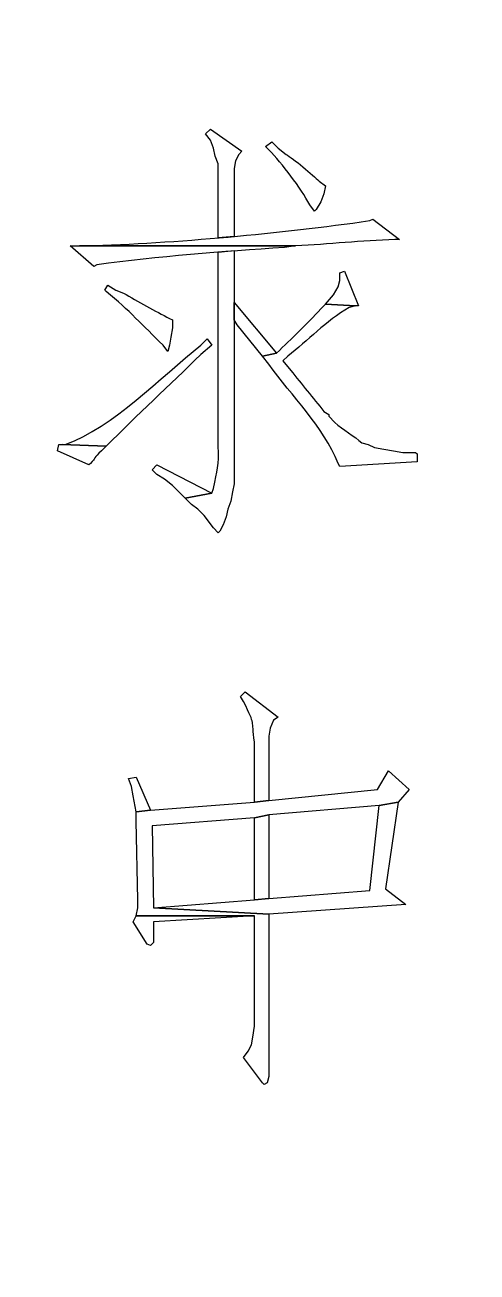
# Model space of a CAD drawing. Header units: centimetres. Extents: x -20.7 to 20.7, y -14.5 to 14.5.
# Drawn here: x -5.183 to -4.576, y -8.777 to -7.102 of the extents above; entities that cross this region are included whole.
import ezdxf

# ---------------------------------------------------------------- set-up
doc = ezdxf.new("R2010")
doc.units = ezdxf.units.CM
doc.header["$MEASUREMENT"] = 0
doc.layers.add('layer 1', color=7, linetype='Continuous')

msp = doc.modelspace()

# ---------------------------------------------------------------- linework, layer by layer
at = {"layer": 'layer 1', "lineweight": 9}
msp.add_open_spline([(19.88612, 13.89874), (19.88612, 13.89874), (-20.11465, 13.89874), (-20.11465, 13.89874), (-20.11465, 13.89874), (-20.11465, 13.89874), (-20.11465, -13.80208), (-20.11465, -13.80208)], degree=3, knots=[0, 0, 0, 0, 0.3333333, 0.3333333, 0.3333333, 0.3333333, 1, 1, 1, 1], dxfattribs=at)
at = {"layer": 'layer 1'}
for points, knots in [([(-4.93392, -7.24253), (-4.93392, -7.24253), (-4.94027, -7.24888), (-4.94027, -7.24888), (-4.94027, -7.24888), (-4.94027, -7.24888), (-4.93392, -7.25735), (-4.93392, -7.25735), (-4.93392, -7.25735), (-4.93392, -7.25735), (-4.92968, -7.26793), (-4.92968, -7.26793), (-4.92968, -7.26793), (-4.92968, -7.26793), (-4.92757, -7.27851), (-4.92757, -7.27851), (-4.92757, -7.27851), (-4.92757, -7.27851), (-4.92333, -7.2891), (-4.92333, -7.2891), (-4.92333, -7.2891), (-4.92333, -7.2891), (-4.92333, -7.38858), (-4.92333, -7.38858), (-4.92333, -7.38858), (-4.92333, -7.38858), (-4.90217, -7.38646), (-4.90217, -7.38646), (-4.90217, -7.38646), (-4.90217, -7.38646), (-4.90217, -7.29545), (-4.90217, -7.29545), (-4.90217, -7.29545), (-4.90217, -7.29545), (-4.90005, -7.28486), (-4.90005, -7.28486), (-4.90005, -7.28486), (-4.90005, -7.28486), (-4.89582, -7.2764), (-4.89582, -7.2764), (-4.89582, -7.2764), (-4.89582, -7.2764), (-4.89158, -7.27216), (-4.89158, -7.27216), (-4.89158, -7.27216), (-4.89158, -7.27216), (-4.93392, -7.24253), (-4.93392, -7.24253)], [0, 0, 0, 0, 0.0769231, 0.0769231, 0.0769231, 0.0769231, 0.1538462, 0.1538462, 0.1538462, 0.1538462, 0.2307692, 0.2307692, 0.2307692, 0.2307692, 0.3076923, 0.3076923, 0.3076923, 0.3076923, 0.3846154, 0.3846154, 0.3846154, 0.3846154, 0.4615385, 0.4615385, 0.4615385, 0.4615385, 0.5384615, 0.5384615, 0.5384615, 0.5384615, 0.6153846, 0.6153846, 0.6153846, 0.6153846, 0.6923077, 0.6923077, 0.6923077, 0.6923077, 0.7692308, 0.7692308, 0.7692308, 0.7692308, 0.8461538, 0.8461538, 0.8461538, 0.8461538, 1, 1, 1, 1]), ([(-4.85137, -7.25946), (-4.85137, -7.25946), (-4.85983, -7.26581), (-4.85983, -7.26581), (-4.85983, -7.26581), (-4.85983, -7.26581), (-4.8556, -7.27005), (-4.8556, -7.27005), (-4.8556, -7.27005), (-4.83729, -7.28864), (-4.81291, -7.32113), (-4.80057, -7.34413), (-4.80057, -7.34413), (-4.80057, -7.34413), (-4.79422, -7.3526), (-4.79422, -7.3526), (-4.79422, -7.3526), (-4.79422, -7.3526), (-4.7921, -7.35048), (-4.7921, -7.35048), (-4.7921, -7.35048), (-4.7921, -7.35048), (-4.78575, -7.3399), (-4.78575, -7.3399), (-4.78575, -7.3399), (-4.78575, -7.3399), (-4.78152, -7.32931), (-4.78152, -7.32931), (-4.78152, -7.32931), (-4.78152, -7.32931), (-4.7794, -7.31873), (-4.7794, -7.31873), (-4.7794, -7.31873), (-4.7794, -7.31873), (-4.78787, -7.31238), (-4.78787, -7.31238), (-4.78787, -7.31238), (-4.79633, -7.30416), (-4.82283, -7.2814), (-4.83232, -7.2764), (-4.83232, -7.2764), (-4.83232, -7.2764), (-4.8429, -7.26793), (-4.8429, -7.26793), (-4.8429, -7.26793), (-4.8429, -7.26793), (-4.85137, -7.25946), (-4.85137, -7.25946)], [0, 0, 0, 0, 0.0769231, 0.0769231, 0.0769231, 0.0769231, 0.1538462, 0.1538462, 0.1538462, 0.1538462, 0.2307692, 0.2307692, 0.2307692, 0.2307692, 0.3076923, 0.3076923, 0.3076923, 0.3076923, 0.3846154, 0.3846154, 0.3846154, 0.3846154, 0.4615385, 0.4615385, 0.4615385, 0.4615385, 0.5384615, 0.5384615, 0.5384615, 0.5384615, 0.6153846, 0.6153846, 0.6153846, 0.6153846, 0.6923077, 0.6923077, 0.6923077, 0.6923077, 0.7692308, 0.7692308, 0.7692308, 0.7692308, 0.8461538, 0.8461538, 0.8461538, 0.8461538, 1, 1, 1, 1]), ([(-4.7159, -7.36318), (-4.7159, -7.36318), (-4.72013, -7.3653), (-4.72013, -7.3653), (-4.72013, -7.3653), (-4.84004, -7.38251), (-4.97921, -7.39532), (-5.10113, -7.39916), (-5.10113, -7.39916), (-5.10113, -7.39916), (-5.1096, -7.39916), (-5.1096, -7.39916), (-5.1096, -7.39916), (-5.1096, -7.39916), (-4.81962, -7.39916), (-4.81962, -7.39916), (-4.81962, -7.39916), (-4.77503, -7.39715), (-4.73079, -7.39182), (-4.68627, -7.3907), (-4.68627, -7.3907), (-4.68627, -7.3907), (-4.67992, -7.3907), (-4.67992, -7.3907), (-4.67992, -7.3907), (-4.67992, -7.3907), (-4.7159, -7.36318), (-4.7159, -7.36318)], [0, 0, 0, 0, 0.125, 0.125, 0.125, 0.125, 0.25, 0.25, 0.25, 0.25, 0.375, 0.375, 0.375, 0.375, 0.5, 0.5, 0.5, 0.5, 0.625, 0.625, 0.625, 0.625, 0.75, 0.75, 0.75, 0.75, 1, 1, 1, 1]), ([(-5.1223, -7.39916), (-5.1223, -7.39916), (-5.09055, -7.42668), (-5.09055, -7.42668), (-5.09055, -7.42668), (-5.09055, -7.42668), (-5.08632, -7.42456), (-5.08632, -7.42456), (-5.08632, -7.42456), (-5.00415, -7.41345), (-4.91776, -7.40685), (-4.83443, -7.40128), (-4.83443, -7.40128), (-4.83443, -7.40128), (-4.81962, -7.39916), (-4.81962, -7.39916), (-4.81962, -7.39916), (-4.81962, -7.39916), (-5.11595, -7.39916), (-5.11595, -7.39916), (-5.11595, -7.39916), (-5.11595, -7.39916), (-5.1223, -7.39916), (-5.1223, -7.39916)], [0, 0, 0, 0, 0.1428571, 0.1428571, 0.1428571, 0.1428571, 0.2857143, 0.2857143, 0.2857143, 0.2857143, 0.4285714, 0.4285714, 0.4285714, 0.4285714, 0.5714286, 0.5714286, 0.5714286, 0.5714286, 0.7142857, 0.7142857, 0.7142857, 0.7142857, 1, 1, 1, 1]), ([(-4.90217, -7.40551), (-4.90217, -7.40551), (-4.92333, -7.40763), (-4.92333, -7.40763), (-4.92333, -7.40763), (-4.92333, -7.40763), (-4.92333, -7.66798), (-4.92333, -7.66798), (-4.92333, -7.66798), (-4.92213, -7.69423), (-4.92485, -7.70058), (-4.92968, -7.72513), (-4.92968, -7.72513), (-4.92968, -7.72513), (-4.9318, -7.73148), (-4.9318, -7.73148), (-4.9318, -7.73148), (-4.9318, -7.73148), (-4.96778, -7.73783), (-4.96778, -7.73783), (-4.96778, -7.73783), (-4.96778, -7.73783), (-4.95932, -7.7463), (-4.95932, -7.7463), (-4.95932, -7.7463), (-4.95932, -7.7463), (-4.95085, -7.75265), (-4.95085, -7.75265), (-4.95085, -7.75265), (-4.95085, -7.75265), (-4.94238, -7.76111), (-4.94238, -7.76111), (-4.94238, -7.76111), (-4.94238, -7.76111), (-4.92968, -7.77805), (-4.92968, -7.77805), (-4.92968, -7.77805), (-4.92968, -7.77805), (-4.92333, -7.7844), (-4.92333, -7.7844), (-4.92333, -7.7844), (-4.92333, -7.7844), (-4.92122, -7.78228), (-4.92122, -7.78228), (-4.92122, -7.78228), (-4.92122, -7.78228), (-4.91698, -7.77381), (-4.91698, -7.77381), (-4.91698, -7.77381), (-4.91698, -7.77381), (-4.91275, -7.76323), (-4.91275, -7.76323), (-4.91275, -7.76323), (-4.91275, -7.76323), (-4.91063, -7.75265), (-4.91063, -7.75265), (-4.91063, -7.75265), (-4.91063, -7.75265), (-4.9064, -7.74206), (-4.9064, -7.74206), (-4.9064, -7.74206), (-4.9064, -7.74206), (-4.90428, -7.72936), (-4.90428, -7.72936), (-4.90428, -7.72936), (-4.90428, -7.72936), (-4.90217, -7.71878), (-4.90217, -7.71878), (-4.90217, -7.71878), (-4.90217, -7.71878), (-4.90217, -7.47536), (-4.90217, -7.47536), (-4.90217, -7.47536), (-4.90217, -7.47536), (-4.90217, -7.40551), (-4.90217, -7.40551)], [0, 0, 0, 0, 0.05, 0.05, 0.05, 0.05, 0.1, 0.1, 0.1, 0.1, 0.15, 0.15, 0.15, 0.15, 0.2, 0.2, 0.2, 0.2, 0.25, 0.25, 0.25, 0.25, 0.3, 0.3, 0.3, 0.3, 0.35, 0.35, 0.35, 0.35, 0.4, 0.4, 0.4, 0.4, 0.45, 0.45, 0.45, 0.45, 0.5, 0.5, 0.5, 0.5, 0.55, 0.55, 0.55, 0.55, 0.6, 0.6, 0.6, 0.6, 0.65, 0.65, 0.65, 0.65, 0.7, 0.7, 0.7, 0.7, 0.75, 0.75, 0.75, 0.75, 0.8, 0.8, 0.8, 0.8, 0.85, 0.85, 0.85, 0.85, 0.9, 0.9, 0.9, 0.9, 1, 1, 1, 1]), ([(-4.754, -7.43303), (-4.754, -7.43303), (-4.76035, -7.43514), (-4.76035, -7.43514), (-4.76035, -7.43514), (-4.76035, -7.43514), (-4.76035, -7.44573), (-4.76035, -7.44573), (-4.76035, -7.44573), (-4.76035, -7.44573), (-4.76247, -7.45419), (-4.76247, -7.45419), (-4.76247, -7.45419), (-4.76247, -7.45419), (-4.76882, -7.46478), (-4.76882, -7.46478), (-4.76882, -7.46478), (-4.76882, -7.46478), (-4.7794, -7.47748), (-4.7794, -7.47748), (-4.7794, -7.47748), (-4.7794, -7.47748), (-4.73918, -7.47959), (-4.73918, -7.47959), (-4.73918, -7.47959), (-4.73918, -7.47959), (-4.73495, -7.47959), (-4.73495, -7.47959), (-4.73495, -7.47959), (-4.73495, -7.47959), (-4.754, -7.43303), (-4.754, -7.43303)], [0, 0, 0, 0, 0.1111111, 0.1111111, 0.1111111, 0.1111111, 0.2222222, 0.2222222, 0.2222222, 0.2222222, 0.3333333, 0.3333333, 0.3333333, 0.3333333, 0.4444444, 0.4444444, 0.4444444, 0.4444444, 0.5555556, 0.5555556, 0.5555556, 0.5555556, 0.6666667, 0.6666667, 0.6666667, 0.6666667, 0.7777778, 0.7777778, 0.7777778, 0.7777778, 1, 1, 1, 1]), ([(-5.0715, -7.45208), (-5.0715, -7.45208), (-5.07573, -7.45843), (-5.07573, -7.45843), (-5.07573, -7.45843), (-5.07573, -7.45843), (-5.07362, -7.46055), (-5.07362, -7.46055), (-5.07362, -7.46055), (-5.04229, -7.4863), (-5.02525, -7.50545), (-4.99742, -7.53251), (-4.99742, -7.53251), (-4.99742, -7.53251), (-4.99107, -7.54098), (-4.99107, -7.54098), (-4.99107, -7.54098), (-4.99107, -7.54098), (-4.98895, -7.53251), (-4.98895, -7.53251), (-4.98895, -7.53251), (-4.98895, -7.53251), (-4.98683, -7.52193), (-4.98683, -7.52193), (-4.98683, -7.52193), (-4.98683, -7.52193), (-4.98472, -7.50923), (-4.98472, -7.50923), (-4.98472, -7.50923), (-4.98472, -7.50923), (-4.98472, -7.49865), (-4.98472, -7.49865), (-4.98472, -7.49865), (-4.98472, -7.49865), (-4.98895, -7.49653), (-4.98895, -7.49653), (-4.98895, -7.49653), (-5.00726, -7.48732), (-5.03209, -7.47307), (-5.05033, -7.46266), (-5.05033, -7.46266), (-5.05033, -7.46266), (-5.06092, -7.45843), (-5.06092, -7.45843), (-5.06092, -7.45843), (-5.06092, -7.45843), (-5.0715, -7.45208), (-5.0715, -7.45208)], [0, 0, 0, 0, 0.0769231, 0.0769231, 0.0769231, 0.0769231, 0.1538462, 0.1538462, 0.1538462, 0.1538462, 0.2307692, 0.2307692, 0.2307692, 0.2307692, 0.3076923, 0.3076923, 0.3076923, 0.3076923, 0.3846154, 0.3846154, 0.3846154, 0.3846154, 0.4615385, 0.4615385, 0.4615385, 0.4615385, 0.5384615, 0.5384615, 0.5384615, 0.5384615, 0.6153846, 0.6153846, 0.6153846, 0.6153846, 0.6923077, 0.6923077, 0.6923077, 0.6923077, 0.7692308, 0.7692308, 0.7692308, 0.7692308, 0.8461538, 0.8461538, 0.8461538, 0.8461538, 1, 1, 1, 1]), ([(-4.90217, -7.47536), (-4.90217, -7.47536), (-4.90217, -7.49865), (-4.90217, -7.49865), (-4.90217, -7.49865), (-4.90217, -7.49865), (-4.89793, -7.505), (-4.89793, -7.505), (-4.89793, -7.505), (-4.89793, -7.505), (-4.86407, -7.54733), (-4.86407, -7.54733), (-4.86407, -7.54733), (-4.86407, -7.54733), (-4.84502, -7.5431), (-4.84502, -7.5431), (-4.84502, -7.5431), (-4.84502, -7.5431), (-4.90217, -7.47536), (-4.90217, -7.47536)], [0, 0, 0, 0, 0.1666667, 0.1666667, 0.1666667, 0.1666667, 0.3333333, 0.3333333, 0.3333333, 0.3333333, 0.5, 0.5, 0.5, 0.5, 0.6666667, 0.6666667, 0.6666667, 0.6666667, 1, 1, 1, 1]), ([(-4.7794, -7.47748), (-4.7794, -7.47748), (-4.78575, -7.48383), (-4.78575, -7.48383), (-4.78575, -7.48383), (-4.8048, -7.50429), (-4.82463, -7.5238), (-4.84502, -7.5431), (-4.84502, -7.5431), (-4.84502, -7.5431), (-4.86407, -7.54733), (-4.86407, -7.54733), (-4.86407, -7.54733), (-4.86407, -7.54733), (-4.8556, -7.55791), (-4.8556, -7.55791), (-4.8556, -7.55791), (-4.82452, -7.60123), (-4.78254, -7.64163), (-4.76247, -7.69126), (-4.76247, -7.69126), (-4.76247, -7.69126), (-4.76035, -7.6955), (-4.76035, -7.6955), (-4.76035, -7.6955), (-4.76035, -7.6955), (-4.65663, -7.68915), (-4.65663, -7.68915), (-4.65663, -7.68915), (-4.65663, -7.68915), (-4.65663, -7.67856), (-4.65663, -7.67856), (-4.65663, -7.67856), (-4.65663, -7.67856), (-4.65875, -7.67645), (-4.65875, -7.67645), (-4.65875, -7.67645), (-4.65875, -7.67645), (-4.67568, -7.67645), (-4.67568, -7.67645), (-4.67568, -7.67645), (-4.67568, -7.67645), (-4.68838, -7.67433), (-4.68838, -7.67433), (-4.68838, -7.67433), (-4.68838, -7.67433), (-4.70108, -7.67221), (-4.70108, -7.67221), (-4.70108, -7.67221), (-4.70108, -7.67221), (-4.71378, -7.6701), (-4.71378, -7.6701), (-4.71378, -7.6701), (-4.71378, -7.6701), (-4.72225, -7.66586), (-4.72225, -7.66586), (-4.72225, -7.66586), (-4.72225, -7.66586), (-4.73072, -7.66375), (-4.73072, -7.66375), (-4.73072, -7.66375), (-4.74017, -7.65514), (-4.75668, -7.64572), (-4.7667, -7.63623), (-4.7667, -7.63623), (-4.7667, -7.63623), (-4.77517, -7.62776), (-4.77517, -7.62776), (-4.77517, -7.62776), (-4.77517, -7.62776), (-4.77517, -7.62565), (-4.77517, -7.62565), (-4.77517, -7.62565), (-4.77517, -7.62565), (-4.78152, -7.62141), (-4.78152, -7.62141), (-4.78152, -7.62141), (-4.79654, -7.60328), (-4.81129, -7.5849), (-4.82597, -7.56638), (-4.82597, -7.56638), (-4.82597, -7.56638), (-4.83655, -7.55368), (-4.83655, -7.55368), (-4.83655, -7.55368), (-4.83655, -7.55368), (-4.8302, -7.54733), (-4.8302, -7.54733), (-4.8302, -7.54733), (-4.80244, -7.52648), (-4.77968, -7.50037), (-4.74765, -7.48171), (-4.74765, -7.48171), (-4.74765, -7.48171), (-4.73918, -7.4796), (-4.73918, -7.4796), (-4.73918, -7.4796), (-4.73918, -7.4796), (-4.7794, -7.47748), (-4.7794, -7.47748)], [0, 0, 0, 0, 0.0384615, 0.0384615, 0.0384615, 0.0384615, 0.0769231, 0.0769231, 0.0769231, 0.0769231, 0.1153846, 0.1153846, 0.1153846, 0.1153846, 0.1538462, 0.1538462, 0.1538462, 0.1538462, 0.1923077, 0.1923077, 0.1923077, 0.1923077, 0.2307692, 0.2307692, 0.2307692, 0.2307692, 0.2692308, 0.2692308, 0.2692308, 0.2692308, 0.3076923, 0.3076923, 0.3076923, 0.3076923, 0.3461538, 0.3461538, 0.3461538, 0.3461538, 0.3846154, 0.3846154, 0.3846154, 0.3846154, 0.4230769, 0.4230769, 0.4230769, 0.4230769, 0.4615385, 0.4615385, 0.4615385, 0.4615385, 0.5, 0.5, 0.5, 0.5, 0.5384615, 0.5384615, 0.5384615, 0.5384615, 0.5769231, 0.5769231, 0.5769231, 0.5769231, 0.6153846, 0.6153846, 0.6153846, 0.6153846, 0.6538462, 0.6538462, 0.6538462, 0.6538462, 0.6923077, 0.6923077, 0.6923077, 0.6923077, 0.7307692, 0.7307692, 0.7307692, 0.7307692, 0.7692308, 0.7692308, 0.7692308, 0.7692308, 0.8076923, 0.8076923, 0.8076923, 0.8076923, 0.8461538, 0.8461538, 0.8461538, 0.8461538, 0.8846154, 0.8846154, 0.8846154, 0.8846154, 0.9230769, 0.9230769, 0.9230769, 0.9230769, 1, 1, 1, 1]), ([(-4.93815, -7.52405), (-4.93815, -7.52405), (-4.94662, -7.53251), (-4.94662, -7.53251), (-4.94662, -7.53251), (-5.00098, -7.57562), (-5.0637, -7.64212), (-5.12865, -7.66586), (-5.12865, -7.66586), (-5.12865, -7.66586), (-5.13288, -7.66586), (-5.13288, -7.66586), (-5.13288, -7.66586), (-5.13288, -7.66586), (-5.07362, -7.66798), (-5.07362, -7.66798), (-5.07362, -7.66798), (-5.03174, -7.62649), (-4.98934, -7.58599), (-4.94662, -7.54521), (-4.94662, -7.54521), (-4.94662, -7.54521), (-4.9318, -7.53251), (-4.9318, -7.53251), (-4.9318, -7.53251), (-4.9318, -7.53251), (-4.93815, -7.52405), (-4.93815, -7.52405)], [0, 0, 0, 0, 0.125, 0.125, 0.125, 0.125, 0.25, 0.25, 0.25, 0.25, 0.375, 0.375, 0.375, 0.375, 0.5, 0.5, 0.5, 0.5, 0.625, 0.625, 0.625, 0.625, 0.75, 0.75, 0.75, 0.75, 1, 1, 1, 1]), ([(-5.13712, -7.66586), (-5.13712, -7.66586), (-5.13923, -7.67433), (-5.13923, -7.67433), (-5.13923, -7.67433), (-5.13923, -7.67433), (-5.0969, -7.69338), (-5.0969, -7.69338), (-5.0969, -7.69338), (-5.0969, -7.69338), (-5.09478, -7.69126), (-5.09478, -7.69126), (-5.09478, -7.69126), (-5.08709, -7.68435), (-5.09147, -7.68417), (-5.07997, -7.67433), (-5.07997, -7.67433), (-5.07997, -7.67433), (-5.07362, -7.66798), (-5.07362, -7.66798), (-5.07362, -7.66798), (-5.07362, -7.66798), (-5.13288, -7.66586), (-5.13288, -7.66586), (-5.13288, -7.66586), (-5.13288, -7.66586), (-5.13712, -7.66586), (-5.13712, -7.66586)], [0, 0, 0, 0, 0.125, 0.125, 0.125, 0.125, 0.25, 0.25, 0.25, 0.25, 0.375, 0.375, 0.375, 0.375, 0.5, 0.5, 0.5, 0.5, 0.625, 0.625, 0.625, 0.625, 0.75, 0.75, 0.75, 0.75, 1, 1, 1, 1]), ([(-5.00588, -7.69338), (-5.00588, -7.69338), (-5.01223, -7.69973), (-5.01223, -7.69973), (-5.01223, -7.69973), (-5.01223, -7.69973), (-5.00588, -7.70608), (-5.00588, -7.70608), (-5.00588, -7.70608), (-5.00588, -7.70608), (-4.9953, -7.71243), (-4.9953, -7.71243), (-4.9953, -7.71243), (-4.9953, -7.71243), (-4.98472, -7.7209), (-4.98472, -7.7209), (-4.98472, -7.7209), (-4.98472, -7.7209), (-4.96778, -7.73783), (-4.96778, -7.73783), (-4.96778, -7.73783), (-4.96778, -7.73783), (-4.9318, -7.73148), (-4.9318, -7.73148), (-4.9318, -7.73148), (-4.9318, -7.73148), (-5.00588, -7.69338), (-5.00588, -7.69338)], [0, 0, 0, 0, 0.125, 0.125, 0.125, 0.125, 0.25, 0.25, 0.25, 0.25, 0.375, 0.375, 0.375, 0.375, 0.5, 0.5, 0.5, 0.5, 0.625, 0.625, 0.625, 0.625, 0.75, 0.75, 0.75, 0.75, 1, 1, 1, 1]), ([(-4.88735, -7.99818), (-4.88735, -7.99818), (-4.8937, -8.00453), (-4.8937, -8.00453), (-4.8937, -8.00453), (-4.8937, -8.00453), (-4.88947, -8.01088), (-4.88947, -8.01088), (-4.88947, -8.01088), (-4.87211, -8.04693), (-4.87987, -8.03173), (-4.87465, -8.06591), (-4.87465, -8.06591), (-4.87465, -8.06591), (-4.87465, -8.14635), (-4.87465, -8.14635), (-4.87465, -8.14635), (-4.87465, -8.14635), (-4.8556, -8.14423), (-4.8556, -8.14423), (-4.8556, -8.14423), (-4.8556, -8.14423), (-4.8556, -8.05745), (-4.8556, -8.05745), (-4.8556, -8.05745), (-4.8556, -8.05745), (-4.85348, -8.04686), (-4.85348, -8.04686), (-4.85348, -8.04686), (-4.85348, -8.04686), (-4.84925, -8.03628), (-4.84925, -8.03628), (-4.84925, -8.03628), (-4.84925, -8.03628), (-4.8429, -8.03205), (-4.8429, -8.03205), (-4.8429, -8.03205), (-4.8429, -8.03205), (-4.88735, -7.99818), (-4.88735, -7.99818)], [0, 0, 0, 0, 0.0909091, 0.0909091, 0.0909091, 0.0909091, 0.1818182, 0.1818182, 0.1818182, 0.1818182, 0.2727273, 0.2727273, 0.2727273, 0.2727273, 0.3636364, 0.3636364, 0.3636364, 0.3636364, 0.4545455, 0.4545455, 0.4545455, 0.4545455, 0.5454545, 0.5454545, 0.5454545, 0.5454545, 0.6363636, 0.6363636, 0.6363636, 0.6363636, 0.7272727, 0.7272727, 0.7272727, 0.7272727, 0.8181818, 0.8181818, 0.8181818, 0.8181818, 1, 1, 1, 1]), ([(-4.69473, -8.10401), (-4.69473, -8.10401), (-4.70955, -8.12941), (-4.70955, -8.12941), (-4.70955, -8.12941), (-4.70955, -8.12941), (-4.8556, -8.14423), (-4.8556, -8.14423), (-4.8556, -8.14423), (-4.8556, -8.14423), (-4.87465, -8.14635), (-4.87465, -8.14635), (-4.87465, -8.14635), (-4.87465, -8.14635), (-5.01435, -8.15693), (-5.01435, -8.15693), (-5.01435, -8.15693), (-5.01435, -8.15693), (-5.0334, -8.15905), (-5.0334, -8.15905), (-5.0334, -8.15905), (-5.0334, -8.15905), (-5.0334, -8.17175), (-5.0334, -8.17175), (-5.0334, -8.17175), (-5.0334, -8.17175), (-5.03128, -8.27758), (-5.03128, -8.27758), (-5.03128, -8.27758), (-5.03128, -8.27758), (-5.03128, -8.28816), (-5.03128, -8.28816), (-5.03128, -8.28816), (-5.03128, -8.28816), (-5.0334, -8.29875), (-5.0334, -8.29875), (-5.0334, -8.29875), (-5.0334, -8.29875), (-4.87465, -8.29875), (-4.87465, -8.29875), (-4.87465, -8.29875), (-4.87465, -8.29875), (-4.87465, -8.44691), (-4.87465, -8.44691), (-4.87465, -8.44691), (-4.87465, -8.44691), (-4.87677, -8.46173), (-4.87677, -8.46173), (-4.87677, -8.46173), (-4.87677, -8.46173), (-4.87888, -8.47231), (-4.87888, -8.47231), (-4.87888, -8.47231), (-4.87888, -8.47231), (-4.88312, -8.48078), (-4.88312, -8.48078), (-4.88312, -8.48078), (-4.88312, -8.48078), (-4.88947, -8.48925), (-4.88947, -8.48925), (-4.88947, -8.48925), (-4.88947, -8.48925), (-4.86407, -8.52311), (-4.86407, -8.52311), (-4.86407, -8.52311), (-4.86407, -8.52311), (-4.86195, -8.52523), (-4.86195, -8.52523), (-4.86195, -8.52523), (-4.86195, -8.52523), (-4.85772, -8.52311), (-4.85772, -8.52311), (-4.85772, -8.52311), (-4.85772, -8.52311), (-4.8556, -8.51465), (-4.8556, -8.51465), (-4.8556, -8.51465), (-4.8556, -8.51465), (-4.8556, -8.29663), (-4.8556, -8.29663), (-4.8556, -8.29663), (-4.8556, -8.29663), (-5.01012, -8.28816), (-5.01012, -8.28816), (-5.01012, -8.28816), (-5.01012, -8.28816), (-5.01223, -8.1781), (-5.01223, -8.1781), (-5.01223, -8.1781), (-5.01223, -8.1781), (-4.87465, -8.16751), (-4.87465, -8.16751), (-4.87465, -8.16751), (-4.87465, -8.16751), (-4.8556, -8.16328), (-4.8556, -8.16328), (-4.8556, -8.16328), (-4.8556, -8.16328), (-4.70743, -8.15058), (-4.70743, -8.15058), (-4.70743, -8.15058), (-4.70743, -8.15058), (-4.68203, -8.14635), (-4.68203, -8.14635), (-4.68203, -8.14635), (-4.68203, -8.14635), (-4.66722, -8.12941), (-4.66722, -8.12941), (-4.66722, -8.12941), (-4.66722, -8.12941), (-4.69473, -8.10401), (-4.69473, -8.10401)], [0, 0, 0, 0, 0.0344828, 0.0344828, 0.0344828, 0.0344828, 0.0689655, 0.0689655, 0.0689655, 0.0689655, 0.1034483, 0.1034483, 0.1034483, 0.1034483, 0.137931, 0.137931, 0.137931, 0.137931, 0.1724138, 0.1724138, 0.1724138, 0.1724138, 0.2068966, 0.2068966, 0.2068966, 0.2068966, 0.2413793, 0.2413793, 0.2413793, 0.2413793, 0.2758621, 0.2758621, 0.2758621, 0.2758621, 0.3103448, 0.3103448, 0.3103448, 0.3103448, 0.3448276, 0.3448276, 0.3448276, 0.3448276, 0.3793103, 0.3793103, 0.3793103, 0.3793103, 0.4137931, 0.4137931, 0.4137931, 0.4137931, 0.4482759, 0.4482759, 0.4482759, 0.4482759, 0.4827586, 0.4827586, 0.4827586, 0.4827586, 0.5172414, 0.5172414, 0.5172414, 0.5172414, 0.5517241, 0.5517241, 0.5517241, 0.5517241, 0.5862069, 0.5862069, 0.5862069, 0.5862069, 0.6206897, 0.6206897, 0.6206897, 0.6206897, 0.6551724, 0.6551724, 0.6551724, 0.6551724, 0.6896552, 0.6896552, 0.6896552, 0.6896552, 0.7241379, 0.7241379, 0.7241379, 0.7241379, 0.7586207, 0.7586207, 0.7586207, 0.7586207, 0.7931034, 0.7931034, 0.7931034, 0.7931034, 0.8275862, 0.8275862, 0.8275862, 0.8275862, 0.862069, 0.862069, 0.862069, 0.862069, 0.8965517, 0.8965517, 0.8965517, 0.8965517, 0.9310345, 0.9310345, 0.9310345, 0.9310345, 1, 1, 1, 1]), ([(-5.0334, -8.11248), (-5.0334, -8.11248), (-5.04398, -8.1146), (-5.04398, -8.1146), (-5.04398, -8.1146), (-5.04398, -8.1146), (-5.03975, -8.12518), (-5.03975, -8.12518), (-5.03975, -8.12518), (-5.03975, -8.12518), (-5.03763, -8.13788), (-5.03763, -8.13788), (-5.03763, -8.13788), (-5.03763, -8.13788), (-5.0334, -8.15905), (-5.0334, -8.15905), (-5.0334, -8.15905), (-5.0334, -8.15905), (-5.01435, -8.15693), (-5.01435, -8.15693), (-5.01435, -8.15693), (-5.01435, -8.15693), (-5.0334, -8.11248), (-5.0334, -8.11248)], [0, 0, 0, 0, 0.1428571, 0.1428571, 0.1428571, 0.1428571, 0.2857143, 0.2857143, 0.2857143, 0.2857143, 0.4285714, 0.4285714, 0.4285714, 0.4285714, 0.5714286, 0.5714286, 0.5714286, 0.5714286, 0.7142857, 0.7142857, 0.7142857, 0.7142857, 1, 1, 1, 1]), ([(-4.68203, -8.14635), (-4.68203, -8.14635), (-4.70743, -8.15058), (-4.70743, -8.15058), (-4.70743, -8.15058), (-4.70743, -8.15058), (-4.72013, -8.26488), (-4.72013, -8.26488), (-4.72013, -8.26488), (-4.72013, -8.26488), (-4.8556, -8.27546), (-4.8556, -8.27546), (-4.8556, -8.27546), (-4.8556, -8.27546), (-4.87465, -8.27758), (-4.87465, -8.27758), (-4.87465, -8.27758), (-4.87465, -8.27758), (-5.01012, -8.28816), (-5.01012, -8.28816), (-5.01012, -8.28816), (-5.01012, -8.28816), (-4.8556, -8.29663), (-4.8556, -8.29663), (-4.8556, -8.29663), (-4.8556, -8.29663), (-4.67145, -8.28393), (-4.67145, -8.28393), (-4.67145, -8.28393), (-4.67145, -8.28393), (-4.69897, -8.26276), (-4.69897, -8.26276), (-4.69897, -8.26276), (-4.69897, -8.26276), (-4.68203, -8.14635), (-4.68203, -8.14635)], [0, 0, 0, 0, 0.1, 0.1, 0.1, 0.1, 0.2, 0.2, 0.2, 0.2, 0.3, 0.3, 0.3, 0.3, 0.4, 0.4, 0.4, 0.4, 0.5, 0.5, 0.5, 0.5, 0.6, 0.6, 0.6, 0.6, 0.7, 0.7, 0.7, 0.7, 0.8, 0.8, 0.8, 0.8, 1, 1, 1, 1]), ([(-4.8556, -8.16328), (-4.8556, -8.16328), (-4.87465, -8.16751), (-4.87465, -8.16751), (-4.87465, -8.16751), (-4.87465, -8.16751), (-4.87465, -8.27758), (-4.87465, -8.27758), (-4.87465, -8.27758), (-4.87465, -8.27758), (-4.8556, -8.27546), (-4.8556, -8.27546), (-4.8556, -8.27546), (-4.8556, -8.27546), (-4.8556, -8.16328), (-4.8556, -8.16328)], [0, 0, 0, 0, 0.2, 0.2, 0.2, 0.2, 0.4, 0.4, 0.4, 0.4, 0.6, 0.6, 0.6, 0.6, 1, 1, 1, 1]), ([(-5.0334, -8.29875), (-5.0334, -8.29875), (-5.03763, -8.30721), (-5.03763, -8.30721), (-5.03763, -8.30721), (-5.03763, -8.30721), (-5.01858, -8.33685), (-5.01858, -8.33685), (-5.01858, -8.33685), (-5.01858, -8.33685), (-5.01435, -8.33896), (-5.01435, -8.33896), (-5.01435, -8.33896), (-5.01435, -8.33896), (-5.01012, -8.33473), (-5.01012, -8.33473), (-5.01012, -8.33473), (-5.01012, -8.33473), (-5.01012, -8.30721), (-5.01012, -8.30721), (-5.01012, -8.30721), (-5.01012, -8.30721), (-4.87465, -8.29875), (-4.87465, -8.29875), (-4.87465, -8.29875), (-4.87465, -8.29875), (-5.0334, -8.29875), (-5.0334, -8.29875)], [0, 0, 0, 0, 0.125, 0.125, 0.125, 0.125, 0.25, 0.25, 0.25, 0.25, 0.375, 0.375, 0.375, 0.375, 0.5, 0.5, 0.5, 0.5, 0.625, 0.625, 0.625, 0.625, 0.75, 0.75, 0.75, 0.75, 1, 1, 1, 1])]:
    msp.add_open_spline(points, degree=3, knots=knots, dxfattribs=at)

doc.saveas('drawing.dxf')
